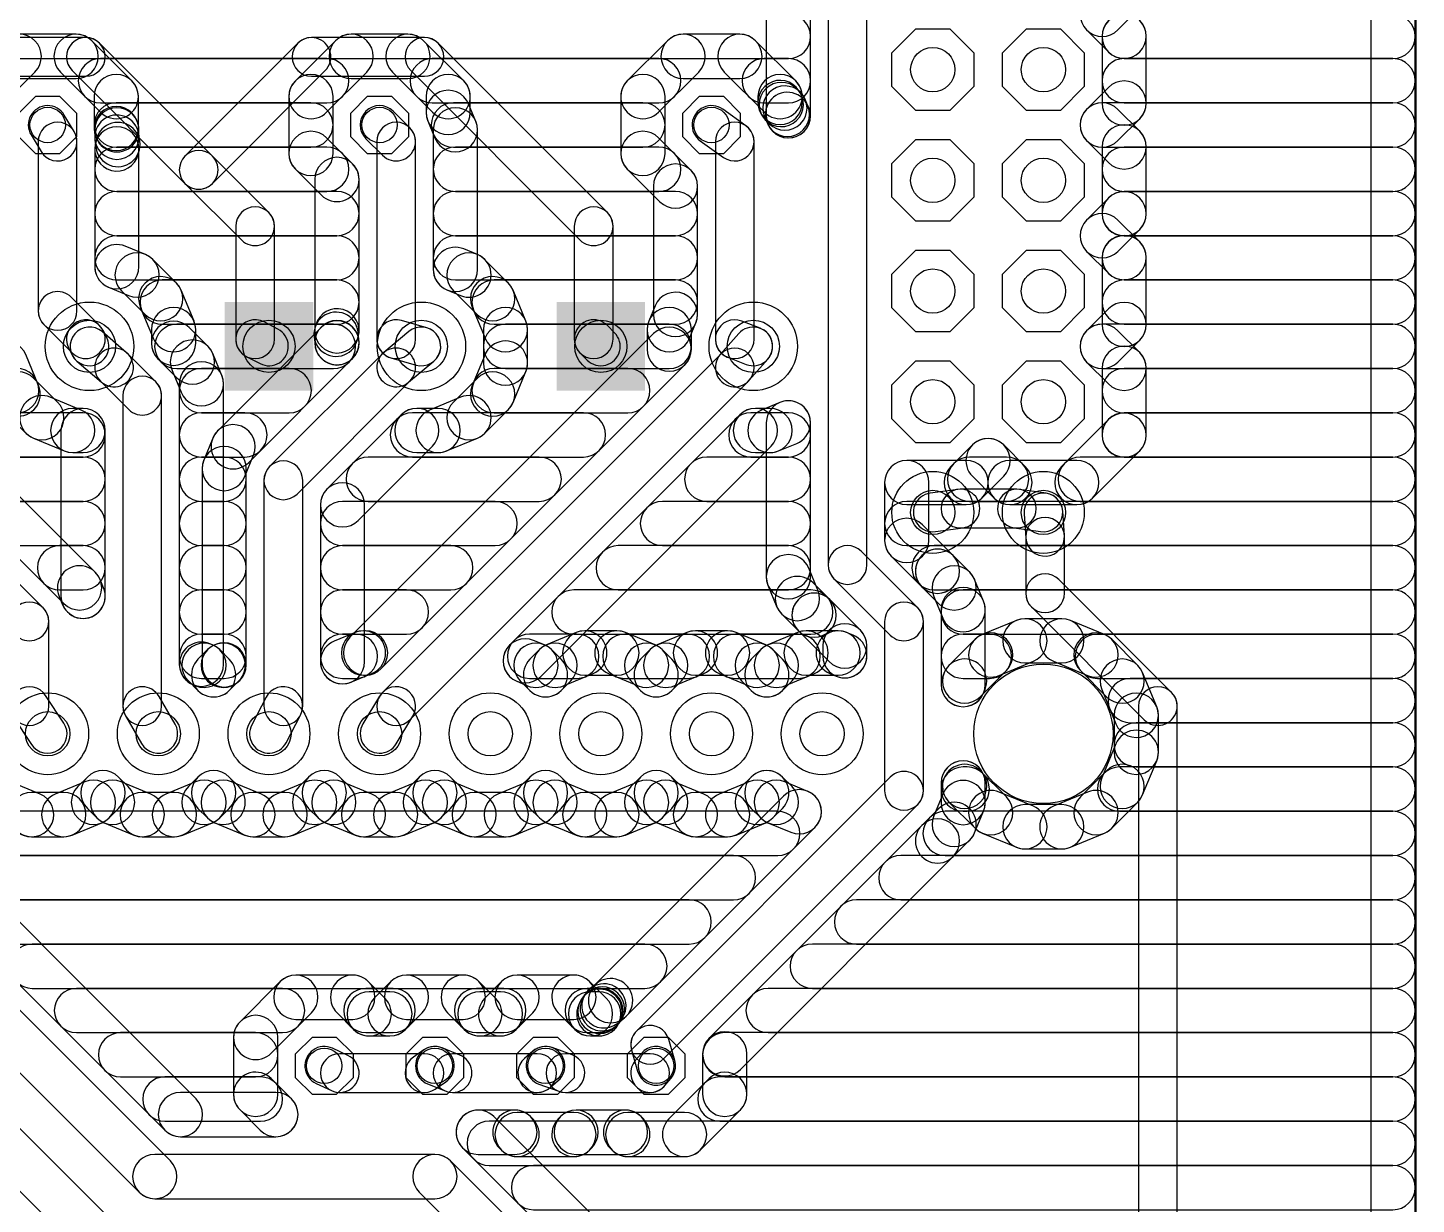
# Model space of a CAD drawing. Extents: x 0 to 108, y 0 to 85.
# Drawn here: x 75.74 to 107.62, y 20.95 to 47.95 of the extents above; entities that cross this region are included whole.
import ezdxf

# ---------------------------------------------------------------- set-up
doc = ezdxf.new("R2010")
doc.units = 0
for name, color, linetype in [('16', 174, 'CONTINUOUS'), ('17', 94, 'CONTINUOUS'), ('20', 178, 'CONTINUOUS'), ('44', 250, 'CONTINUOUS')]:
    doc.layers.add(name, color=color, linetype=linetype)

# ---------------------------------------------------------------- blocks, each defined once
blk = doc.blocks.new('OCTAGONP')
blk.add_lwpolyline([(-0.5, -0.2071), (-0.5, 0.2071), (-0.2071, 0.5), (0.2071, 0.5), (0.5, 0.2071), (0.5, -0.2071), (0.2071, -0.5), (-0.2071, -0.5)], close=True)
blk = doc.blocks.new('ROUNDP')
blk.add_circle((0, 0), 0.5)
blk = doc.blocks.new('SQUAREP')
blk.add_solid([(-0.5, -0.5), (0.5, -0.5), (-0.5, 0.5), (0.5, 0.5)])

msp = doc.modelspace()

# ---------------------------------------------------------------- linework, layer by layer
at = {"layer": '16'}
for points in [[(106.5786, 84.5466), (106.5786, 0.5334, 1), (107.5946, 0.5334), (107.5946, 84.5466, 1)], [(94.1197, 50.5206), (94.1197, 35.6235, 1), (95.0087, 35.6235), (95.0087, 50.5206, 1)], [(92.6973, 49.9577), (92.6973, 45.9317, 1), (93.7133, 45.9317), (93.7133, 49.9577, 1)], [(100.7714, 47.9008), (101.2734, 48.4028, 1), (100.555, 49.1212), (100.053, 48.6192, 1)], [(101.2734, 48.1172), (100.7714, 48.6192, 1), (100.053, 47.9008), (100.555, 47.3988, 1)], [(61.9801, 47.244), (93.2053, 47.244, 1), (93.2053, 48.26), (61.9801, 48.26, 1)], [(101.4222, 46.222), (101.4222, 47.758, 1), (100.4062, 47.758), (100.4062, 46.222, 1)], [(100.9142, 47.244), (107.0866, 47.244, 1), (107.0866, 48.26), (100.9142, 48.26, 1)], [(74.4855, 46.8376), (77.0763, 46.8376, 1), (77.0763, 47.7266), (74.4855, 47.7266, 1)], [(75.1885, 47.654), (74.266, 46.7315, 1), (74.9844, 46.0131), (75.9069, 46.9356, 1)], [(76.8523, 47.8028), (75.5477, 47.8028, 1), (75.5477, 46.7868), (76.8523, 46.7868, 1)], [(78.134, 46.7315), (77.2115, 47.654, 1), (76.4931, 46.9356), (77.4156, 46.0131, 1)], [(76.762, 46.9678), (79.3528, 44.377, 1), (79.9814, 45.0056), (77.3906, 47.5964, 1)], [(79.9814, 44.377), (82.5722, 46.9678, 1), (81.9436, 47.5964), (79.3528, 45.0056, 1)], [(82.8085, 47.654), (81.886, 46.7315, 1), (82.6044, 46.0131), (83.5269, 46.9356, 1)], [(82.2579, 46.8376), (84.8487, 46.8376, 1), (84.8487, 47.7266), (82.2579, 47.7266, 1)], [(84.4723, 47.8028), (83.1677, 47.8028, 1), (83.1677, 46.7868), (84.4723, 46.7868, 1)], [(85.754, 46.7315), (84.8315, 47.654, 1), (84.1131, 46.9356), (85.0356, 46.0131, 1)], [(84.5344, 46.9678), (88.4206, 43.0816, 1), (89.0492, 43.7102), (85.163, 47.5964, 1)], [(90.4285, 47.654), (89.506, 46.7315, 1), (90.2244, 46.0131), (91.1469, 46.9356, 1)], [(92.0923, 47.8028), (90.7877, 47.8028, 1), (90.7877, 46.7868), (92.0923, 46.7868, 1)], [(93.374, 46.7315), (92.4515, 47.654, 1), (91.7331, 46.9356), (92.6556, 46.0131, 1)], [(77.4111, 46.228), (82.6089, 46.228, 1), (82.6089, 47.244), (77.4111, 47.244, 1)], [(85.0311, 46.228), (90.2289, 46.228, 1), (90.2289, 47.244), (85.0311, 47.244, 1)], [(92.6511, 46.228), (93.2053, 46.228, 1), (93.2053, 47.244), (92.6511, 47.244, 1)], [(100.9142, 46.228), (107.0866, 46.228, 1), (107.0866, 47.244), (100.9142, 47.244, 1)], [(78.2828, 45.64), (78.2828, 46.3723, 1), (77.2668, 46.3723), (77.2668, 45.64, 1)], [(81.7372, 46.3723), (81.7372, 45.0677, 1), (82.7532, 45.0677), (82.7532, 46.3723, 1)], [(85.9028, 46.0079), (85.9028, 46.3723, 1), (84.8868, 46.3723), (84.8868, 46.0079, 1)], [(89.3572, 46.3723), (89.3572, 45.0677, 1), (90.3732, 45.0677), (90.3732, 46.3723, 1)], [(93.5228, 46.237), (93.5228, 46.3723, 1), (92.5068, 46.3723), (92.5068, 46.237, 1)], [(93.4751, 46.459), (93.4458, 46.5059, 1), (92.5838, 45.9681), (92.6131, 45.9212, 1)], [(93.4846, 46.468), (93.4033, 46.5493, 1), (92.6849, 45.8309), (92.7662, 45.7495, 1)], [(93.6551, 46.1573), (93.5947, 46.3031, 1), (92.6561, 45.9144), (92.7165, 45.7685, 1)], [(100.7714, 45.3608), (101.2734, 45.8628, 1), (100.555, 46.5812), (100.053, 46.0792, 1)], [(77.7748, 45.212), (82.2452, 45.212, 1), (82.2452, 46.228), (77.7748, 46.228, 1)], [(86.0292, 45.8037), (85.8641, 46.2023, 1), (84.9255, 45.8135), (85.0906, 45.4149, 1)], [(85.514, 45.212), (89.8652, 45.212, 1), (89.8652, 46.228), (85.514, 46.228, 1)], [(93.6363, 46.2006), (93.6168, 46.2319, 1), (92.7548, 45.694), (92.7743, 45.6628, 1)], [(101.2734, 45.5772), (100.7714, 46.0792, 1), (100.053, 45.3608), (100.555, 44.8588, 1)], [(100.4122, 45.212), (107.0866, 45.212, 1), (107.0866, 46.228), (100.4122, 46.228, 1)], [(76.8098, 45.5677), (76.5812, 45.9487, 1), (75.8188, 45.4913), (76.0474, 45.1103, 1)], [(78.2568, 45.8037), (78.2441, 45.8344, 1), (77.3055, 45.4456), (77.3182, 45.4149, 1)], [(78.2955, 45.4395), (78.2955, 45.6093, 1), (77.2795, 45.6093), (77.2795, 45.4395, 1)], [(78.3149, 45.3464), (78.29, 45.5143, 1), (77.285, 45.3648), (77.31, 45.1969, 1)], [(84.5153, 45.6533), (84.1343, 46.0343, 1), (83.5057, 45.4057), (83.8867, 45.0247, 1)], [(86.0679, 42.4064), (86.0679, 45.6093, 1), (85.0519, 45.6093), (85.0519, 42.4064, 1)], [(92.2318, 45.7007), (91.6984, 46.0817, 1), (91.1816, 45.3583), (91.715, 44.9773, 1)], [(76.8731, 41.4528), (76.8731, 45.339, 1), (75.9841, 45.339), (75.9841, 41.4528, 1)], [(78.2803, 45.0485), (78.3053, 45.1484, 1), (77.3196, 45.3949), (77.2947, 45.2949, 1)], [(78.2955, 42.4695), (78.2955, 45.1717, 1), (77.2795, 45.1717), (77.2795, 42.4695, 1)], [(84.6455, 40.8051), (84.6455, 45.339, 1), (83.7565, 45.339), (83.7565, 40.8051, 1)], [(92.4179, 40.8051), (92.4179, 45.339, 1), (91.5289, 45.339), (91.5289, 40.8051, 1)], [(101.4222, 43.682), (101.4222, 45.218, 1), (100.4062, 45.218), (100.4062, 43.682, 1)], [(81.886, 44.7085), (82.4829, 44.1116, 1), (83.2013, 44.83), (82.6044, 45.4269, 1)], [(89.506, 44.7085), (90.2553, 43.9592, 1), (90.9737, 44.6776), (90.2244, 45.4269, 1)], [(77.7875, 44.196), (82.6089, 44.196, 1), (82.6089, 45.212), (77.7875, 45.212, 1)], [(79.3528, 44.377), (80.6482, 43.0816, 1), (81.2768, 43.7102), (79.9814, 45.0056, 1)], [(82.3341, 44.4708), (82.3341, 40.9951, 1), (83.3501, 40.9951), (83.3501, 44.4708, 1)], [(85.5599, 44.196), (90.2289, 44.196, 1), (90.2289, 45.212), (85.5599, 45.212, 1)], [(100.9142, 44.196), (107.0866, 44.196, 1), (107.0866, 45.212), (100.9142, 45.212, 1)], [(90.1065, 44.3184), (90.1065, 41.3738, 1), (91.1225, 41.3738), (91.1225, 44.3184, 1)], [(77.7875, 43.18), (82.8421, 43.18, 1), (82.8421, 44.196), (77.7875, 44.196, 1)], [(85.5599, 43.18), (90.6145, 43.18, 1), (90.6145, 44.196), (85.5599, 44.196, 1)], [(100.7714, 42.8208), (101.2734, 43.3228, 1), (100.555, 44.0412), (100.053, 43.5392, 1)], [(100.9142, 43.18), (107.0866, 43.18, 1), (107.0866, 44.196), (100.9142, 44.196, 1)], [(80.518, 43.3959), (80.518, 40.8051, 1), (81.407, 40.8051), (81.407, 43.3959, 1)], [(88.2904, 43.3959), (88.2904, 40.8051, 1), (89.1794, 40.8051), (89.1794, 43.3959, 1)], [(101.2734, 43.0372), (100.7714, 43.5392, 1), (100.053, 42.8208), (100.555, 42.3188, 1)], [(77.7875, 42.164), (82.8421, 42.164, 1), (82.8421, 43.18), (77.7875, 43.18, 1)], [(85.5599, 42.164), (90.6145, 42.164, 1), (90.6145, 43.18), (85.5599, 43.18, 1)], [(101.4222, 41.142), (101.4222, 42.678, 1), (100.4062, 42.678), (100.4062, 41.142, 1)], [(100.9142, 42.164), (107.0866, 42.164, 1), (107.0866, 43.18), (100.9142, 43.18, 1)], [(78.4479, 42.7458), (77.9819, 42.9389, 1), (77.5931, 42.0002), (78.0591, 41.8072, 1)], [(79.1557, 42.0927), (78.6127, 42.6357, 1), (77.8943, 41.9173), (78.4373, 41.3743, 1)], [(86.0679, 42.7458), (85.7543, 42.8757, 1), (85.3655, 41.9371), (85.6791, 41.8072, 1)], [(86.7757, 42.0927), (86.2327, 42.6357, 1), (85.5143, 41.9173), (86.0573, 41.3743, 1)], [(79.5597, 41.2184), (79.2658, 41.9279, 1), (78.3272, 41.5391), (78.6211, 40.8296, 1)], [(78.8286, 41.148), (82.8421, 41.148, 1), (82.8421, 42.164), (78.8286, 42.164, 1)], [(87.1797, 41.2184), (86.8858, 41.9279, 1), (85.9472, 41.5391), (86.2411, 40.8296, 1)], [(86.4486, 41.148), (90.6145, 41.148, 1), (90.6145, 42.164), (86.4486, 42.164, 1)], [(100.9142, 41.148), (107.0866, 41.148, 1), (107.0866, 42.164), (100.9142, 42.164, 1)], [(77.3906, 41.1194), (76.7429, 41.7671, 1), (76.1143, 41.1385), (76.762, 40.4908, 1)], [(90.1452, 41.5682), (90.0003, 41.2184, 1), (90.9389, 40.8296), (91.0838, 41.1794, 1)], [(79.5984, 40.7128), (79.5984, 41.024, 1), (78.5824, 41.024), (78.5824, 40.7128, 1)], [(82.3536, 41.1344), (82.3315, 41.0571, 1), (83.3086, 40.7785), (83.3306, 40.8558, 1)], [(87.2184, 40.256), (87.2184, 41.024, 1), (86.2024, 41.024), (86.2024, 40.256, 1)], [(89.9616, 41.024), (89.9616, 40.5754, 1), (90.9776, 40.5754), (90.9776, 41.024, 1)], [(100.7714, 40.2808), (101.2734, 40.7828, 1), (100.555, 41.5012), (100.053, 40.9992, 1)], [(76.6798, 40.6041), (76.7635, 40.439, 1), (77.5565, 40.841), (77.4728, 41.0061, 1)], [(79.8829, 40.6387), (79.4496, 41.072, 1), (78.7312, 40.3536), (79.1645, 39.9202, 1)], [(79.1632, 40.132), (82.7618, 40.132, 1), (82.7618, 41.148), (79.1632, 41.148, 1)], [(82.4829, 41.0795), (80.099, 38.6956, 1), (80.8174, 37.9771), (83.2013, 40.3611, 1)], [(80.7574, 40.4107), (81.0749, 40.2456, 1), (81.4851, 41.0344), (81.1676, 41.1995, 1)], [(82.3154, 40.8595), (82.3375, 40.6687, 1), (83.3467, 40.7852), (83.3247, 40.976, 1)], [(82.3341, 40.7269), (82.3341, 40.7203, 1), (83.3501, 40.7203), (83.3501, 40.7269, 1)], [(84.0791, 40.3776), (84.6581, 40.2125, 1), (84.9019, 41.0675), (84.3229, 41.2326, 1)], [(86.7104, 40.132), (90.4696, 40.132, 1), (90.4696, 41.148), (86.7104, 41.148, 1)], [(88.4206, 40.4908), (88.5857, 40.3257, 1), (89.2143, 40.9543), (89.0492, 41.1194, 1)], [(91.813, 40.3906), (92.2396, 40.2255, 1), (92.5604, 41.0545), (92.1338, 41.2196, 1)], [(101.2734, 40.4972), (100.7714, 40.9992, 1), (100.053, 40.2808), (100.555, 39.7788, 1)], [(100.4122, 40.132), (107.0866, 40.132, 1), (107.0866, 41.148), (100.4122, 41.148, 1)], [(77.2921, 35.4571), (71.8296, 40.9196, 1), (71.1112, 40.2012), (76.5737, 34.7386, 1)], [(78.013, 40.4951), (77.449, 40.9777, 1), (76.871, 40.3023), (77.435, 39.8197, 1)], [(90.1104, 40.9346), (83.1392, 33.9634, 1), (83.8576, 33.245), (90.8288, 40.2162, 1)], [(84.4856, 39.816), (85.0646, 40.2986, 1), (84.4954, 40.9814), (83.9164, 40.4988, 1)], [(92.3064, 39.863), (92.733, 40.3456, 1), (92.067, 40.9344), (91.6404, 40.4518, 1)], [(69.6373, 39.8431), (75.4666, 34.0138, 1), (76.0952, 34.6424), (70.2659, 40.4717, 1)], [(74.7603, 40.0616), (75.0542, 39.3521, 1), (75.9928, 39.7409), (75.6989, 40.4504, 1)], [(77.4097, 39.8431), (78.0574, 39.1954, 1), (78.686, 39.824), (78.0383, 40.4717, 1)], [(80.1999, 39.9744), (79.993, 40.4739, 1), (79.0544, 40.085), (79.2613, 39.5856, 1)], [(83.8867, 40.4717), (81.2959, 37.8809, 1), (81.9245, 37.2523), (84.5153, 39.8431, 1)], [(91.6591, 40.4717), (83.8867, 32.6993, 1), (84.5153, 32.0707), (92.2877, 39.8431, 1)], [(86.8858, 39.3521), (87.1797, 40.0616, 1), (86.2411, 40.4504), (85.9472, 39.7409, 1)], [(101.4222, 38.602), (101.4222, 40.138, 1), (100.4062, 40.138), (100.4062, 38.602, 1)], [(80.2386, 33.3466), (80.2386, 39.78, 1), (79.2226, 39.78), (79.2226, 33.3466, 1)], [(72.4068, 39.116), (75.4914, 39.116, 1), (75.4914, 40.132), (72.4068, 40.132, 1)], [(75.1643, 39.1873), (75.7073, 38.6443, 1), (76.4257, 39.3627), (75.8827, 39.9057, 1)], [(77.9272, 39.5097), (77.9272, 32.385, 1), (78.8162, 32.385), (78.8162, 39.5097, 1)], [(79.7306, 39.116), (81.7458, 39.116, 1), (81.7458, 40.132), (79.7306, 40.132, 1)], [(86.2327, 38.6443), (86.7757, 39.1873, 1), (86.0573, 39.9057), (85.5143, 39.3627, 1)], [(86.4486, 39.116), (89.5182, 39.116, 1), (89.5182, 40.132), (86.4486, 40.132, 1)], [(100.9142, 39.116), (107.0866, 39.116, 1), (107.0866, 40.132), (100.9142, 40.132, 1)], [(75.8721, 38.5342), (76.5816, 38.2403, 1), (76.9704, 39.1789), (76.2609, 39.4728, 1)], [(76.776, 38.2016), (77.0128, 38.2016, 1), (77.0128, 39.2176), (76.776, 39.2176, 1)], [(76.5048, 38.7096), (76.5048, 34.905, 1), (77.5208, 34.905), (77.5208, 38.7096, 1)], [(83.3283, 36.6445), (85.0342, 38.3504, 1), (84.3158, 39.0688), (82.6099, 37.3629, 1)], [(84.675, 38.2016), (85.164, 38.2016, 1), (85.164, 39.2176), (84.675, 39.2176, 1)], [(85.3584, 38.2403), (86.0679, 38.5342, 1), (85.6791, 39.4728), (84.9696, 39.1789, 1)], [(87.5216, 33.0654), (92.8066, 38.3504, 1), (92.0882, 39.0688), (86.8032, 33.7838, 1)], [(92.4474, 38.2016), (92.784, 38.2016, 1), (92.784, 39.2176), (92.4474, 39.2176, 1)], [(92.9784, 38.2403), (93.3997, 38.4148, 1), (93.0109, 39.3534), (92.5896, 39.1789, 1)], [(92.6973, 38.8841), (92.6973, 35.3532, 1), (93.7133, 35.3532), (93.7133, 38.8841, 1)], [(73.4228, 38.1), (77.0128, 38.1, 1), (77.0128, 39.116), (73.4228, 39.116, 1)], [(79.7306, 38.1), (80.7298, 38.1, 1), (80.7298, 39.116), (79.7306, 39.116, 1)], [(84.5734, 38.1), (88.5022, 38.1, 1), (88.5022, 39.116), (84.5734, 39.116, 1)], [(92.3458, 38.1), (93.2053, 38.1, 1), (93.2053, 39.116), (92.3458, 39.116, 1)], [(100.1872, 37.1566), (101.2734, 38.2428, 1), (100.555, 38.9612), (99.4688, 37.875, 1)], [(100.9142, 38.1), (107.0866, 38.1, 1), (107.0866, 39.116), (100.9142, 39.116, 1)], [(79.9889, 38.5308), (79.782, 38.0313, 1), (80.7206, 37.6425), (80.9275, 38.1419, 1)], [(79.7433, 37.8369), (79.7433, 33.3309, 1), (80.7593, 33.3309), (80.7593, 37.8369, 1)], [(97.6472, 37.1566), (98.1492, 37.6586, 1), (97.4308, 38.377), (96.9288, 37.875, 1)], [(97.4308, 37.6586), (97.9328, 37.1566, 1), (98.6512, 37.875), (98.1492, 38.377, 1)], [(74.4388, 37.084), (77.0128, 37.084, 1), (77.0128, 38.1), (74.4388, 38.1, 1)], [(79.7306, 37.084), (80.2513, 37.084, 1), (80.2513, 38.1), (79.7306, 38.1, 1)], [(81.1657, 37.5666), (81.1657, 32.385, 1), (82.0547, 32.385), (82.0547, 37.5666, 1)], [(83.5574, 37.084), (87.4862, 37.084, 1), (87.4862, 38.1), (83.5574, 38.1, 1)], [(91.3298, 37.084), (93.2053, 37.084, 1), (93.2053, 38.1), (91.3298, 38.1, 1)], [(96.4311, 36.1864), (96.4311, 37.5158, 1), (95.4151, 37.5158), (95.4151, 36.1864, 1)], [(95.9231, 37.0078), (97.288, 37.0078, 1), (97.288, 38.0238), (95.9231, 38.0238, 1)], [(97.3642, 37.084), (98.2158, 37.084, 1), (98.2158, 38.1), (97.3642, 38.1, 1)], [(98.292, 37.0078), (99.828, 37.0078, 1), (99.828, 38.0238), (98.292, 38.0238, 1)], [(99.9042, 37.084), (107.0866, 37.084, 1), (107.0866, 38.1), (99.9042, 38.1, 1)], [(83.4771, 33.4045), (83.4771, 37.0037, 1), (82.4611, 37.0037), (82.4611, 33.4045, 1)], [(97.0934, 37.3591), (96.4584, 37.2702, 1), (96.5816, 36.3898), (97.2166, 36.4787, 1)], [(98.4504, 37.3634), (97.155, 37.3634, 1), (97.155, 36.4744), (98.4504, 36.4744, 1)], [(98.3863, 36.4791), (98.9959, 36.3902, 1), (99.1241, 37.2698), (98.5145, 37.3587, 1)], [(75.4548, 36.068), (77.0128, 36.068, 1), (77.0128, 37.084), (75.4548, 37.084, 1)], [(79.7306, 36.068), (80.2513, 36.068, 1), (80.2513, 37.084), (79.7306, 37.084, 1)], [(82.9691, 36.068), (86.4702, 36.068, 1), (86.4702, 37.084), (82.9691, 37.084, 1)], [(90.3138, 36.068), (93.2053, 36.068, 1), (93.2053, 37.084), (90.3138, 37.084, 1)], [(95.9231, 36.068), (107.0866, 36.068, 1), (107.0866, 37.084), (95.9231, 37.084, 1)], [(99.5416, 36.3014), (99.5035, 36.8602, 1), (98.6165, 36.7998), (98.6546, 36.241, 1)], [(96.9886, 35.8393), (96.2823, 36.5456, 1), (95.5639, 35.8272), (96.2701, 35.1209, 1)], [(99.5426, 34.9758), (99.5426, 36.2712, 1), (98.6536, 36.2712), (98.6536, 34.9758, 1)], [(76.4708, 35.052), (77.0128, 35.052, 1), (77.0128, 36.068), (76.4708, 36.068, 1)], [(79.7306, 35.052), (80.2513, 35.052, 1), (80.2513, 36.068), (79.7306, 36.068, 1)], [(82.9691, 35.052), (85.4542, 35.052, 1), (85.4542, 36.068), (82.9691, 36.068, 1)], [(89.2978, 35.052), (93.2053, 35.052, 1), (93.2053, 36.068), (89.2978, 36.068, 1)], [(94.2499, 35.3092), (95.5453, 34.0138, 1), (96.1739, 34.6424), (94.8785, 35.9378, 1)], [(96.5495, 35.052), (107.0866, 35.052, 1), (107.0866, 36.068), (96.5495, 36.068, 1)], [(92.736, 35.1588), (92.9429, 34.6593, 1), (93.8815, 35.0481), (93.6746, 35.5476, 1)], [(97.3708, 35.4571), (96.9886, 35.8393, 1), (96.2701, 35.1209), (96.6524, 34.7386, 1)], [(96.6294, 35.9881), (96.6294, 35.9881, 1), (96.6294, 34.9721), (96.6294, 34.9721, 1)], [(77.4821, 35.0994), (77.4022, 35.2923, 1), (76.4636, 34.9035), (76.5435, 34.7106, 1)], [(97.6878, 34.7928), (97.4809, 35.2923, 1), (96.5423, 34.9034), (96.7492, 34.404, 1)], [(102.0032, 32.6993), (99.4124, 35.2901, 1), (98.7838, 34.6615), (101.3746, 32.0707, 1)], [(93.053, 34.4945), (93.4352, 34.1123, 1), (94.1537, 34.8307), (93.7714, 35.213, 1)], [(97.7265, 32.8791), (97.7265, 34.5984, 1), (96.7105, 34.5984), (96.7105, 32.8791, 1)], [(75.3364, 34.3281), (75.3364, 32.385, 1), (76.2254, 32.385), (76.2254, 34.3281, 1)], [(79.7306, 34.036), (80.2513, 34.036, 1), (80.2513, 35.052), (79.7306, 35.052, 1)], [(82.9691, 34.036), (84.4382, 34.036, 1), (84.4382, 35.052), (82.9691, 35.052, 1)], [(88.2818, 34.036), (93.7219, 34.036, 1), (93.7219, 35.052), (88.2818, 35.052, 1)], [(93.7944, 33.9635), (93.7944, 33.9635, 1), (93.7944, 34.9795), (93.7944, 34.9795, 1)], [(93.4352, 34.1123), (94.1415, 33.406, 1), (94.8599, 34.1244), (94.1537, 34.8307, 1)], [(95.4151, 34.3281), (95.4151, 30.4419, 1), (96.3041, 30.4419), (96.3041, 34.3281, 1)], [(97.2185, 34.036), (107.0866, 34.036, 1), (107.0866, 35.052), (97.2185, 35.052, 1)], [(83.2568, 34.0735), (82.7747, 33.8738, 1), (83.1635, 32.9352), (83.6456, 33.1349, 1)], [(83.4984, 34.1122), (83.4512, 34.1122, 1), (83.4512, 33.0962), (83.4984, 33.0962, 1)], [(88.3368, 34.0735), (87.6553, 33.7912, 1), (88.0441, 32.8526), (88.7256, 33.1349, 1)], [(89.2688, 34.1122), (88.5312, 34.1122, 1), (88.5312, 33.0962), (89.2688, 33.0962, 1)], [(90.1447, 33.7912), (89.4632, 34.0735, 1), (89.0744, 33.1349), (89.7559, 32.8526, 1)], [(90.8768, 34.0735), (90.1953, 33.7912, 1), (90.5841, 32.8526), (91.2656, 33.1349, 1)], [(91.8088, 34.1122), (91.0712, 34.1122, 1), (91.0712, 33.0962), (91.8088, 33.0962, 1)], [(92.6847, 33.7912), (92.0032, 34.0735, 1), (91.6144, 33.1349), (92.2959, 32.8526, 1)], [(93.4168, 34.0735), (92.7353, 33.7912, 1), (93.1241, 32.8526), (93.8056, 33.1349, 1)], [(94.3488, 34.1122), (93.6112, 34.1122, 1), (93.6112, 33.0962), (94.3488, 33.0962, 1)], [(94.6951, 34.0106), (94.5432, 34.0735, 1), (94.1544, 33.1349), (94.3063, 33.072, 1)], [(93.9927, 33.7652), (93.9927, 33.5413, 1), (95.0087, 33.5413), (95.0087, 33.7652, 1)], [(98.4412, 34.3527), (97.6571, 34.0279, 1), (98.0459, 33.0893), (98.83, 33.4141, 1)], [(99.4844, 34.3914), (98.6356, 34.3914, 1), (98.6356, 33.3754), (99.4844, 33.3754, 1)], [(100.4629, 34.0279), (99.6788, 34.3527, 1), (99.29, 33.4141), (100.0741, 33.0893, 1)], [(79.7306, 33.02), (80.2513, 33.02, 1), (80.2513, 34.036), (79.7306, 34.036, 1)], [(79.9847, 33.7913), (79.925, 33.816, 1), (79.5362, 32.8773), (79.5959, 32.8526, 1)], [(80.3692, 33.4614), (80.1495, 33.6811, 1), (79.4311, 32.9627), (79.6508, 32.743, 1)], [(79.8705, 33.6811), (79.6508, 33.4614, 1), (80.3692, 32.743), (80.5889, 32.9627, 1)], [(80.057, 33.8002), (80.0353, 33.7913, 1), (80.424, 32.8526), (80.4456, 32.8615, 1)], [(82.9691, 33.02), (83.2672, 33.02, 1), (83.2672, 34.036), (82.9691, 34.036, 1)], [(87.6047, 33.7912), (87.3568, 33.8939, 1), (86.968, 32.9553), (87.2159, 32.8526, 1)], [(87.2658, 33.02), (88.3472, 33.02, 1), (88.3472, 34.036), (87.2658, 34.036, 1)], [(87.9892, 33.4614), (87.7695, 33.6811, 1), (87.0511, 32.9627), (87.2708, 32.743, 1)], [(87.4905, 33.6811), (87.2708, 33.4614, 1), (87.9892, 32.743), (88.2089, 32.9627, 1)], [(89.4528, 33.02), (90.8872, 33.02, 1), (90.8872, 34.036), (89.4528, 34.036, 1)], [(90.5292, 33.4614), (90.3095, 33.6811, 1), (89.5911, 32.9627), (89.8108, 32.743, 1)], [(90.0305, 33.6811), (89.8108, 33.4614, 1), (90.5292, 32.743), (90.7489, 32.9627, 1)], [(91.9928, 33.02), (93.4272, 33.02, 1), (93.4272, 34.036), (91.9928, 34.036, 1)], [(93.0692, 33.4614), (92.8495, 33.6811, 1), (92.1311, 32.9627), (92.3508, 32.743, 1)], [(92.5705, 33.6811), (92.3508, 33.4614, 1), (93.0692, 32.743), (93.2889, 32.9627, 1)], [(97.2185, 33.02), (97.8209, 33.02, 1), (97.8209, 34.036), (97.2185, 34.036, 1)], [(97.4923, 33.9178), (96.8922, 33.3177, 1), (97.6106, 32.5993), (98.2107, 33.1994, 1)], [(101.2278, 33.3177), (100.6277, 33.9178, 1), (99.9093, 33.1994), (100.5094, 32.5993, 1)], [(100.2991, 33.02), (107.0866, 33.02, 1), (107.0866, 34.036), (100.2991, 34.036, 1)], [(96.7821, 33.1529), (96.7492, 33.0734, 1), (97.6878, 32.6847), (97.7207, 32.7641, 1)], [(101.6627, 32.3688), (101.3379, 33.1529, 1), (100.3993, 32.7641), (100.7241, 31.98, 1)], [(101.0535, 32.004), (107.0866, 32.004, 1), (107.0866, 33.02), (101.0535, 33.02, 1)], [(75.4099, 32.1402), (75.829, 31.5052, 1), (76.571, 31.9948), (76.1519, 32.6298, 1)], [(77.9872, 32.162), (78.3555, 31.527, 1), (79.1245, 31.973), (78.7562, 32.608, 1)], [(81.2158, 32.5901), (80.8856, 31.9551, 1), (81.6744, 31.5449), (82.0046, 32.1799, 1)], [(83.8198, 32.6137), (83.4388, 31.9787, 1), (84.2012, 31.5213), (84.5822, 32.1563, 1)], [(101.7014, 31.3256), (101.7014, 32.1744, 1), (100.6854, 32.1744), (100.6854, 31.3256, 1)], [(102.1334, 11.6586), (102.1334, 32.385, 1), (101.2444, 32.385), (101.2444, 11.6586, 1)], [(78.0832, 20.1712), (66.3992, 31.8552, 1), (65.6808, 31.1368), (77.3648, 19.4528, 1)], [(101.1934, 30.988), (107.0866, 30.988, 1), (107.0866, 32.004), (101.1934, 32.004, 1)], [(101.3379, 30.3471), (101.6627, 31.1312, 1), (100.7241, 31.52), (100.3993, 30.7359, 1)], [(79.017, 21.9492), (69.625, 31.3412, 1), (68.9066, 30.6228), (78.2986, 21.2308, 1)], [(97.7265, 30.1716), (97.7265, 30.6209, 1), (96.7105, 30.6209), (96.7105, 30.1716, 1)], [(96.7492, 30.4266), (96.7821, 30.3471, 1), (97.7207, 30.7359), (97.6878, 30.8153, 1)], [(97.2185, 29.972), (97.3129, 29.972, 1), (97.3129, 30.988), (97.2185, 30.988, 1)], [(96.8922, 30.1823), (97.4923, 29.5822, 1), (98.2107, 30.3006), (97.6106, 30.9007, 1)], [(100.6277, 29.5822), (101.2278, 30.1823, 1), (100.5094, 30.9007), (99.9093, 30.3006, 1)], [(100.8071, 29.972), (107.0866, 29.972, 1), (107.0866, 30.988), (100.8071, 30.988, 1)], [(79.6061, 23.3716), (72.4665, 30.5112, 1), (71.7481, 29.7928), (78.8877, 22.6532, 1)], [(74.9553, 29.7088), (75.6368, 29.4265, 1), (76.0256, 30.3651), (75.3441, 30.6474, 1)], [(76.7632, 29.4265), (77.4447, 29.7088, 1), (77.0559, 30.6474), (76.3744, 30.3651, 1)], [(77.6095, 29.8189), (77.8292, 30.0386, 1), (77.1108, 30.757), (76.8911, 30.5373, 1)], [(77.1108, 30.0386), (77.3305, 29.8189, 1), (78.0489, 30.5373), (77.8292, 30.757, 1)], [(77.4953, 29.7088), (78.1768, 29.4265, 1), (78.5656, 30.3651), (77.8841, 30.6474, 1)], [(79.3032, 29.4265), (79.9847, 29.7088, 1), (79.5959, 30.6474), (78.9144, 30.3651, 1)], [(80.1495, 29.8189), (80.3692, 30.0386, 1), (79.6508, 30.757), (79.4311, 30.5373, 1)], [(79.6508, 30.0386), (79.8705, 29.8189, 1), (80.5889, 30.5373), (80.3692, 30.757, 1)], [(80.0353, 29.7088), (80.7168, 29.4265, 1), (81.1056, 30.3651), (80.4241, 30.6474, 1)], [(81.8432, 29.4265), (82.5247, 29.7088, 1), (82.1359, 30.6474), (81.4544, 30.3651, 1)], [(82.6895, 29.8189), (82.9092, 30.0386, 1), (82.1908, 30.757), (81.9711, 30.5373, 1)], [(82.1908, 30.0386), (82.4105, 29.8189, 1), (83.1289, 30.5373), (82.9092, 30.757, 1)], [(82.5753, 29.7088), (83.2568, 29.4265, 1), (83.6456, 30.3651), (82.9641, 30.6474, 1)], [(84.3832, 29.4265), (85.0647, 29.7088, 1), (84.6759, 30.6474), (83.9944, 30.3651, 1)], [(85.2295, 29.8189), (85.4492, 30.0386, 1), (84.7308, 30.757), (84.5111, 30.5373, 1)], [(84.7308, 30.0386), (84.9505, 29.8189, 1), (85.6689, 30.5373), (85.4492, 30.757, 1)], [(85.1153, 29.7088), (85.7968, 29.4265, 1), (86.1856, 30.3651), (85.5041, 30.6474, 1)], [(86.9232, 29.4265), (87.6047, 29.7088, 1), (87.2159, 30.6474), (86.5344, 30.3651, 1)], [(87.7695, 29.8189), (87.9892, 30.0386, 1), (87.2708, 30.757), (87.0511, 30.5373, 1)], [(87.2708, 30.0386), (87.4905, 29.8189, 1), (88.2089, 30.5373), (87.9892, 30.757, 1)], [(87.6553, 29.7088), (88.3368, 29.4265, 1), (88.7256, 30.3651), (88.0441, 30.6474, 1)], [(89.4632, 29.4265), (90.1447, 29.7088, 1), (89.7559, 30.6474), (89.0744, 30.3651, 1)], [(90.3095, 29.8189), (90.5292, 30.0386, 1), (89.8108, 30.757), (89.5911, 30.5373, 1)], [(95.5453, 30.7562), (89.716, 24.9269, 1), (90.3446, 24.2983), (96.1739, 30.1276, 1)], [(89.8108, 30.0386), (90.0305, 29.8189, 1), (90.7489, 30.5373), (90.5292, 30.757, 1)], [(90.1953, 29.7088), (90.8768, 29.4265, 1), (91.2656, 30.3651), (90.5841, 30.6474, 1)], [(92.0032, 29.4265), (92.6847, 29.7088, 1), (92.2959, 30.6474), (91.6144, 30.3651, 1)], [(92.8495, 29.8189), (93.0692, 30.0386, 1), (92.3508, 30.757), (92.1311, 30.5373, 1)], [(92.3508, 30.0386), (92.5705, 29.8189, 1), (93.2889, 30.5373), (93.0692, 30.757, 1)], [(92.7353, 29.7088), (93.2616, 29.4907, 1), (93.6504, 30.4294), (93.1241, 30.6474, 1)], [(97.4809, 29.4777), (97.6878, 29.9772, 1), (96.7492, 30.366), (96.5423, 29.8665, 1)], [(75.8312, 29.3878), (76.5688, 29.3878, 1), (76.5688, 30.4038), (75.8312, 30.4038, 1)], [(78.3712, 29.3878), (79.1088, 29.3878, 1), (79.1088, 30.4038), (78.3712, 30.4038, 1)], [(80.9112, 29.3878), (81.6488, 29.3878, 1), (81.6488, 30.4038), (80.9112, 30.4038, 1)], [(83.4512, 29.3878), (84.1888, 29.3878, 1), (84.1888, 30.4038), (83.4512, 30.4038, 1)], [(85.9912, 29.3878), (86.7288, 29.3878, 1), (86.7288, 30.4038), (85.9912, 30.4038, 1)], [(88.5312, 29.3878), (89.2688, 29.3878, 1), (89.2688, 30.4038), (88.5312, 30.4038, 1)], [(93.0968, 30.3193), (88.7635, 25.986, 1), (89.482, 25.2676), (93.8152, 29.6009, 1)], [(91.0712, 29.3878), (91.8088, 29.3878, 1), (91.8088, 30.4038), (91.0712, 30.4038, 1)], [(97.6571, 29.4721), (98.4412, 29.1473, 1), (98.83, 30.0859), (98.0459, 30.4107, 1)], [(99.6788, 29.1473), (100.4629, 29.4721, 1), (100.0741, 30.4107), (99.29, 30.0859, 1)], [(72.7953, 28.956), (92.9599, 28.956, 1), (92.9599, 29.972), (72.7953, 29.972, 1)], [(96.9886, 28.9307), (97.3708, 29.3129, 1), (96.6524, 30.0314), (96.2701, 29.6491, 1)], [(96.8035, 28.956), (107.0866, 28.956, 1), (107.0866, 29.972), (96.8035, 29.972, 1)], [(98.6356, 29.1086), (99.4844, 29.1086, 1), (99.4844, 30.1246), (98.6356, 30.1246, 1)], [(92.104, 24.0461), (96.9886, 28.9307, 1), (96.2701, 29.6491), (91.3856, 24.7645, 1)], [(73.8113, 27.94), (91.9439, 27.94, 1), (91.9439, 28.956), (73.8113, 28.956, 1)], [(95.7875, 27.94), (107.0866, 27.94, 1), (107.0866, 28.956), (95.7875, 28.956, 1)], [(74.8273, 26.924), (90.9279, 26.924, 1), (90.9279, 27.94), (74.8273, 27.94, 1)], [(94.7715, 26.924), (107.0866, 26.924, 1), (107.0866, 27.94), (94.7715, 27.94, 1)], [(75.8433, 25.908), (89.9119, 25.908, 1), (89.9119, 26.924), (75.8433, 26.924, 1)], [(93.7555, 25.908), (107.0866, 25.908, 1), (107.0866, 26.924), (93.7555, 26.924, 1)], [(81.5385, 26.064), (80.616, 25.1415, 1), (81.3344, 24.4231), (82.2569, 25.3456, 1)], [(83.2023, 26.2128), (81.8977, 26.2128, 1), (81.8977, 25.1968), (83.2023, 25.1968, 1)], [(83.9425, 25.683), (83.5615, 26.064, 1), (82.8431, 25.3456), (83.2241, 24.9646, 1)], [(84.0785, 26.064), (83.6975, 25.683, 1), (84.4159, 24.9646), (84.7969, 25.3456, 1)], [(85.7423, 26.2128), (84.4377, 26.2128, 1), (84.4377, 25.1968), (85.7423, 25.1968, 1)], [(86.4825, 25.683), (86.1015, 26.064, 1), (85.3831, 25.3456), (85.7641, 24.9646, 1)], [(86.6185, 26.064), (86.2375, 25.683, 1), (86.9559, 24.9646), (87.3369, 25.3456, 1)], [(88.2823, 26.2128), (86.9777, 26.2128, 1), (86.9777, 25.1968), (88.2823, 25.1968, 1)], [(89.0225, 25.683), (88.6415, 26.064, 1), (87.9231, 25.3456), (88.3041, 24.9646, 1)], [(76.8593, 24.892), (81.5929, 24.892, 1), (81.5929, 25.908), (76.8593, 25.908, 1)], [(83.5071, 24.892), (84.1329, 24.892, 1), (84.1329, 25.908), (83.5071, 25.908, 1)], [(84.0567, 25.8318), (83.5833, 25.8318, 1), (83.5833, 24.8158), (84.0567, 24.8158, 1)], [(86.0471, 24.892), (86.6729, 24.892, 1), (86.6729, 25.908), (86.0471, 25.908, 1)], [(86.5967, 25.8318), (86.1233, 25.8318, 1), (86.1233, 24.8158), (86.5967, 24.8158, 1)], [(88.5871, 24.892), (88.8959, 24.892, 1), (88.8959, 25.908), (88.5871, 25.908, 1)], [(88.854, 25.8318), (88.6633, 25.8318, 1), (88.6633, 24.8158), (88.854, 24.8158, 1)], [(88.4089, 25.5767), (88.3847, 25.5182, 1), (89.3234, 25.1294), (89.3476, 25.188, 1)], [(88.5739, 25.7964), (88.5191, 25.7416, 1), (89.2375, 25.0231), (89.2923, 25.078, 1)], [(88.5256, 25.7503), (88.4882, 25.6823, 1), (89.3781, 25.1921), (89.4155, 25.26, 1)], [(88.8055, 26.0236), (88.6533, 25.9019, 1), (89.2878, 25.1084), (89.44, 25.2301, 1)], [(92.7395, 24.892), (107.0866, 24.892, 1), (107.0866, 25.908), (92.7395, 25.908, 1)], [(80.4672, 24.7823), (80.4672, 23.4777, 1), (81.4832, 23.4777), (81.4832, 24.7823, 1)], [(77.8753, 23.876), (80.9752, 23.876, 1), (80.9752, 24.892), (77.8753, 24.892, 1)], [(89.6033, 24.489), (89.743, 24.0064, 1), (90.597, 24.2536), (90.4573, 24.7362, 1)], [(92.2528, 23.4777), (92.2528, 24.4053, 1), (91.2368, 24.4053), (91.2368, 23.4777, 1)], [(91.7448, 23.876), (107.0866, 23.876, 1), (107.0866, 24.892), (91.7448, 24.892, 1)], [(83.0928, 24.3681), (82.7372, 24.5332, 1), (82.3628, 23.7268), (82.7184, 23.5617, 1)], [(85.0997, 23.5981), (85.341, 23.7632, 1), (84.839, 24.4968), (84.5977, 24.3317, 1)], [(85.6637, 24.3767), (85.2573, 24.5418, 1), (84.9227, 23.7182), (85.3291, 23.5531, 1)], [(87.7306, 23.629), (87.9211, 23.7941, 1), (87.3389, 24.4659), (87.1484, 24.3008, 1)], [(88.2382, 24.383), (87.781, 24.5481, 1), (87.479, 23.7119), (87.9362, 23.5468, 1)], [(90.3696, 23.6778), (90.5093, 23.8429, 1), (89.8307, 24.4171), (89.691, 24.252, 1)], [(84.8487, 24.4094), (82.9056, 24.4094, 1), (82.9056, 23.5204), (84.8487, 23.5204, 1)], [(87.4395, 24.4094), (85.4964, 24.4094, 1), (85.4964, 23.5204), (87.4395, 23.5204, 1)], [(90.0303, 24.4094), (88.0872, 24.4094, 1), (88.0872, 23.5204), (90.0303, 23.5204, 1)], [(80.616, 23.1185), (81.0813, 22.6532, 1), (81.7997, 23.3716), (81.3344, 23.8369, 1)], [(91.1815, 22.196), (92.104, 23.1185, 1), (91.3856, 23.8369), (90.4631, 22.9144, 1)], [(78.8913, 22.86), (81.0849, 22.86, 1), (81.0849, 23.876), (78.8913, 23.876, 1)], [(91.6351, 22.86), (107.0866, 22.86, 1), (107.0866, 23.876), (91.6351, 23.876, 1)], [(81.4405, 23.5204), (79.2469, 23.5204, 1), (79.2469, 22.5044), (81.4405, 22.5044, 1)], [(90.966, 18.444), (86.4448, 22.9652, 1), (85.7264, 22.2468), (90.2476, 17.7256, 1)], [(86.0856, 22.098), (86.9269, 22.098, 1), (86.9269, 23.114), (86.0856, 23.114, 1)], [(86.5677, 22.2468), (86.6185, 22.196, 1), (87.3369, 22.9144), (87.2861, 22.9652, 1)], [(86.9777, 22.0472), (88.2823, 22.0472, 1), (88.2823, 23.0632), (86.9777, 23.0632, 1)], [(88.6415, 22.196), (88.6923, 22.2468, 1), (87.9739, 22.9652), (87.9231, 22.9144, 1)], [(88.3331, 22.098), (89.4669, 22.098, 1), (89.4669, 23.114), (88.3331, 23.114, 1)], [(89.1077, 22.2468), (89.1585, 22.196, 1), (89.8769, 22.9144), (89.8261, 22.9652, 1)], [(89.5177, 22.0472), (90.8223, 22.0472, 1), (90.8223, 23.0632), (89.5177, 23.0632, 1)], [(86.3396, 21.844), (107.0866, 21.844, 1), (107.0866, 22.86), (86.3396, 22.86, 1)], [(85.09, 22.098), (78.6578, 22.098, 1), (78.6578, 21.082), (85.09, 21.082, 1)], [(90.5292, 16.8692), (85.4492, 21.9492, 1), (84.7308, 21.2308), (89.8108, 16.1508, 1)], [(87.3556, 20.828), (107.0866, 20.828, 1), (107.0866, 21.844), (87.3556, 21.844, 1)]]:
    msp.add_lwpolyline(points, format="xyb", close=True, dxfattribs=at)
at = {"layer": '20'}
msp.add_line((107.62, 0), (107.62, 85.08), dxfattribs=at)
msp.add_circle((99.06, 31.75), 1.6, dxfattribs=at)
at = {"layer": '44'}
for centre, radius in [((96.52, 46.99), 0.508), ((99.06, 46.99), 0.508), ((76.2, 45.72), 0.4064), ((83.82, 45.72), 0.4064), ((91.44, 45.72), 0.4064), ((96.52, 44.45), 0.508), ((99.06, 44.45), 0.508), ((96.52, 41.91), 0.508), ((99.06, 41.91), 0.508), ((77.16, 40.64), 0.6), ((81.28, 40.64), 0.6), ((84.78, 40.64), 0.6), ((88.9, 40.64), 0.6), ((92.4, 40.64), 0.6), ((96.52, 39.37), 0.508), ((99.06, 39.37), 0.508), ((96.52, 36.83), 0.508), ((99.06, 36.83), 0.508), ((76.2, 31.75), 0.508), ((78.74, 31.75), 0.508), ((81.28, 31.75), 0.508), ((83.82, 31.75), 0.508), ((86.36, 31.75), 0.508), ((88.9, 31.75), 0.508), ((91.44, 31.75), 0.508), ((93.98, 31.75), 0.508), ((82.55, 24.13), 0.4064), ((85.09, 24.13), 0.4064), ((87.63, 24.13), 0.4064), ((90.17, 24.13), 0.4064)]:
    msp.add_circle(centre, radius, dxfattribs=at)

# ---------------------------------------------------------------- block references
at = {"layer": '17'}
for name, p, xscale, yscale, rotation in [('OCTAGONP', (96.52, 46.99), 1.8796, 1.8796, 90), ('OCTAGONP', (99.06, 46.99), 1.8796, 1.8796, 90), ('OCTAGONP', (76.2, 45.72), 1.3208, 1.3208, 270), ('OCTAGONP', (83.82, 45.72), 1.3208, 1.3208, 270), ('OCTAGONP', (91.44, 45.72), 1.3208, 1.3208, 270), ('OCTAGONP', (96.52, 44.45), 1.8796, 1.8796, 90), ('OCTAGONP', (99.06, 44.45), 1.8796, 1.8796, 90), ('OCTAGONP', (96.52, 41.91), 1.8796, 1.8796, 90), ('OCTAGONP', (99.06, 41.91), 1.8796, 1.8796, 90), ('OCTAGONP', (96.52, 39.37), 1.8796, 1.8796, 90), ('OCTAGONP', (99.06, 39.37), 1.8796, 1.8796, 90), ('ROUNDP', (96.52, 36.83), 1.8796, 1.8796, 90), ('ROUNDP', (99.06, 36.83), 1.8796, 1.8796, 90), ('ROUNDP', (76.2, 31.75), 1.8796, 1.8796, 90), ('ROUNDP', (78.74, 31.75), 1.8796, 1.8796, 90), ('ROUNDP', (81.28, 31.75), 1.8796, 1.8796, 90), ('ROUNDP', (83.82, 31.75), 1.8796, 1.8796, 90), ('ROUNDP', (86.36, 31.75), 1.8796, 1.8796, 90), ('ROUNDP', (88.9, 31.75), 1.8796, 1.8796, 90), ('ROUNDP', (91.44, 31.75), 1.8796, 1.8796, 90), ('ROUNDP', (93.98, 31.75), 1.8796, 1.8796, 90), ('OCTAGONP', (82.55, 24.13), 1.3208, 1.3208, 270), ('OCTAGONP', (85.09, 24.13), 1.3208, 1.3208, 270), ('OCTAGONP', (87.63, 24.13), 1.3208, 1.3208, 270), ('OCTAGONP', (90.17, 24.13), 1.3208, 1.3208, 270)]:
    msp.add_blockref(name, p, dxfattribs=dict(at, xscale=xscale, yscale=yscale, rotation=rotation))
at = {"layer": '17', "xscale": 2.032, "yscale": 2.032}
for name, p in [('ROUNDP', (77.16, 40.64)), ('SQUAREP', (81.28, 40.64)), ('ROUNDP', (84.78, 40.64)), ('SQUAREP', (88.9, 40.64)), ('ROUNDP', (92.4, 40.64))]:
    msp.add_blockref(name, p, dxfattribs=at)

doc.saveas('drawing.dxf')
